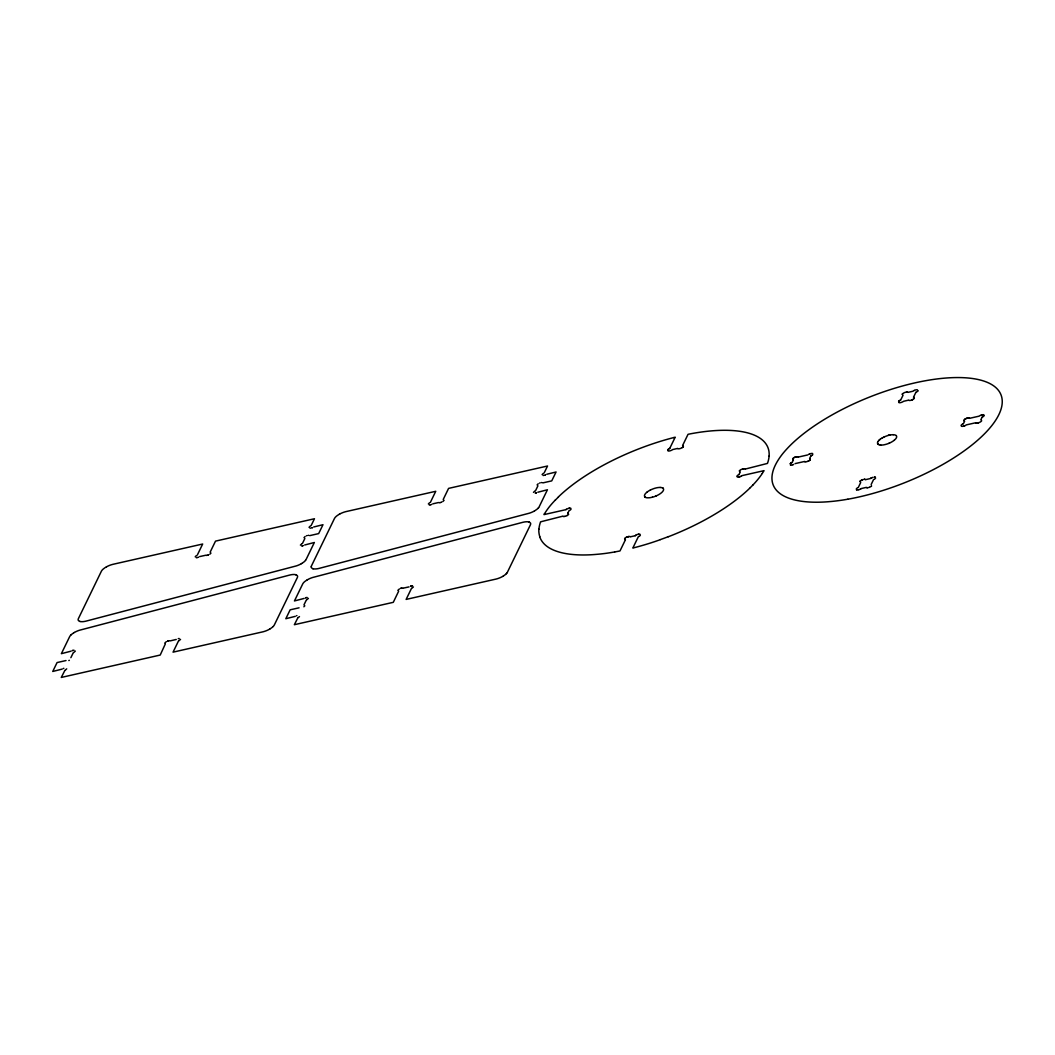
<?xml version="1.0" encoding="UTF-8"?>
<svg xmlns="http://www.w3.org/2000/svg" width="1055" height="1055" viewBox="0 0 1055 1055"><rect width="100%" height="100%" fill="white"/><g stroke="black" fill="none" stroke-linecap="round" stroke-linejoin="round"><path stroke-width="1.5" d="M311.238 566.759L311.41 566.047A6.356 2.4 -21.6 0 1 311.515 565.797L334.448 518.533A6.356 2.4 -21.6 0 1 334.593 518.269L335.147 517.477A6.304 2.387 -21.6 0 1 335.569 517.016L336.229 516.37A6.251 2.361 -21.6 0 1 336.558 516.093L338.193 514.906M70.87 657.674L73.257 652.755M66.716 668.857L65.159 670.268M73.824 652.478L75.34 651.08M195.201 556.816L196.322 555.655M197.285 555.128L202.666 544.024L113.241 564.254A10.168 3.838 -21.6 0 0 112.41 564.465A10.537 3.983 -21.6 0 0 111.896 564.61L111.382 564.755A10.985 4.154 -21.6 0 0 110.696 564.979L110.353 565.098A11.645 4.405 -21.6 0 0 109.68 565.348A12.37 4.668 -21.6 0 0 108.836 565.691A13.28 5.024 -21.6 0 0 108.335 565.915A13.992 5.288 -21.6 0 0 107.847 566.139A15.271 5.763 -21.6 0 0 107.201 566.456M164.751 643.115L166.308 641.691M210.116 552.227L215.51 541.123L314.456 518.744L311.106 525.641M210.987 553.057L209.853 554.218M178.453 641.044L173.06 652.148L262.484 631.919A10.339 3.904 -21.6 0 0 263.499 631.668L264.343 631.418A11.579 4.378 -21.6 0 0 265.029 631.193L265.372 631.075A11.935 4.51 -21.6 0 0 266.058 630.824A12.713 4.8 -21.6 0 0 266.902 630.481A13.135 4.958 -21.6 0 0 267.403 630.257A14.691 5.552 -21.6 0 0 267.891 630.033A15.759 5.948 -21.6 0 0 268.537 629.73L268.84 629.558A6.238 2.361 -21.6 0 0 269.302 629.308M180.537 639.356L179.06 640.728M300.385 545.092L301.954 543.681M303.998 537.668L305.159 536.481M309.023 527.315L310.183 526.142M302.469 543.417L304.855 538.498M303.945 604.937L306.332 600.031M303.88 606.796L304.816 605.781M308.416 598.343L306.9 599.741M430.361 502.404L435.741 491.3L346.317 511.53A10.168 3.838 -21.6 0 0 345.486 511.728A10.537 3.983 -21.6 0 0 344.972 511.873L344.457 512.031A10.985 4.154 -21.6 0 0 343.772 512.255L343.429 512.374A11.645 4.405 -21.6 0 0 342.756 512.625A12.37 4.668 -21.6 0 0 341.912 512.967A13.28 5.024 -21.6 0 0 341.411 513.178A13.992 5.288 -21.6 0 0 340.923 513.403A15.271 5.763 -21.6 0 0 340.277 513.719M397.827 590.378L399.383 588.967M443.206 499.49L448.586 488.386L547.532 466.007L544.182 472.904M444.063 500.334L442.849 501.547M411.529 588.308L406.135 599.411L495.56 579.182A10.339 3.904 -21.6 0 0 496.575 578.931L497.433 578.681A11.579 4.378 -21.6 0 0 498.105 578.457L498.448 578.338A11.935 4.51 -21.6 0 0 499.134 578.087A12.713 4.8 -21.6 0 0 499.978 577.744A13.135 4.958 -21.6 0 0 500.479 577.533A14.691 5.552 -21.6 0 0 500.967 577.309A15.759 5.948 -21.6 0 0 501.613 576.993L501.916 576.834A6.238 2.361 -21.6 0 0 502.378 576.584M533.474 492.369L535.03 490.944M537.074 484.931L538.208 483.77M542.099 474.592L543.259 473.405M535.558 490.68L537.931 485.775M567.775 513.284L569.027 510.712A3.547 1.345 -21.6 0 0 569.555 510.449A3.376 1.279 -21.6 0 0 570.913 509.367A3.917 1.477 -21.6 0 0 571.032 509.183M669.688 448.481L675.2 437.205L673.802 437.561M739.014 474.539L740.267 471.967A3.152 1.187 -21.6 0 1 739.898 471.901M792.134 462.525L793.386 459.954M809.607 458.582L810.82 455.997M858.308 487.436L860.695 482.517M871.153 484.522L873.54 479.616M915.885 392.341L913.498 397.26A3.231 1.226 -21.6 0 1 913.881 397.26M963.373 423.78L964.626 421.209A3.323 1.253 -21.6 0 1 964.283 421.156A3.231 1.226 -21.6 0 1 964.046 421.064M982.06 417.266L980.82 419.837A3.165 1.2 -21.6 0 1 981.374 419.956M544.446 513.877L544.011 514.603L566.087 509.605M428.343 503.934L429.398 502.919M812.772 454.573L812.759 454.6A3.363 1.266 -21.6 0 1 812.521 454.876M810.28 459.69L810.306 459.664A3.482 1.319 -21.6 0 1 810.029 460.006M305.568 560.337L305.976 559.717A6.356 2.4 -21.6 0 0 306.121 559.466L314.35 542.494L304.671 545M538.643 507.6L539.052 506.993A6.356 2.4 -21.6 0 0 539.197 506.73L547.426 489.771L537.799 492.237M506.875 573.05L507.297 572.443A6.356 2.4 -21.6 0 0 507.429 572.179L530.375 524.915A6.356 2.4 -21.6 0 0 530.48 524.665L530.652 523.953A6.277 2.374 -21.6 0 0 530.639 523.517L530.507 523.122A6.422 2.427 -21.6 0 0 530.401 522.95L529.505 522.225M413.428 586.962L412.096 588.017M299.488 616.595L298.275 617.518M305.488 560.429L305.488 560.429A6.29 2.374 -21.6 0 1 305.185 560.798A6.277 2.374 -21.6 0 1 304.921 561.062L304.341 561.629A6.422 2.427 -21.6 0 1 304.011 561.906L302.099 563.264M538.577 507.692L538.577 507.692A6.29 2.374 -21.6 0 1 538.076 508.246M506.809 573.142L506.809 573.142A6.29 2.374 -21.6 0 1 506.321 573.696M555.207 500.149L553.202 502.312A122.512 46.288 -21.6 0 0 549.523 506.585A122.973 46.46 -21.6 0 0 545.738 511.82A122.037 46.117 -21.6 0 0 544.42 513.917M752.835 485.089L754.839 482.939A122.512 46.288 -21.6 0 0 758.466 478.68A122.973 46.46 -21.6 0 0 762.264 473.497M860.234 481.106L860.26 481.067A3.257 1.226 -21.6 0 1 860.511 480.79M871.588 485.973L871.615 485.946A3.218 1.213 -21.6 0 1 871.338 486.197M70.804 635.11L71.397 634.556A6.422 2.427 -21.6 0 1 71.714 634.279L73.626 632.908M273.074 626.604L272.572 627.079A6.422 2.427 -21.6 0 1 272.243 627.356L270.331 628.714M537.997 508.339L537.417 508.892A6.422 2.427 -21.6 0 1 537.087 509.169L535.32 510.435M506.242 573.788L505.648 574.342A6.422 2.427 -21.6 0 1 505.332 574.619L503.406 575.977M879.87 439.619L879.765 439.698A10.299 3.89 -21.6 0 0 879.118 440.186M894.323 440.172L894.429 440.08A10.207 3.864 -21.6 0 0 896.143 438.221A10.537 3.983 -21.6 0 0 896.513 437.469A10.207 3.864 -21.6 0 0 896.513 436.045A11.262 4.246 -21.6 0 0 896.407 435.873L896.407 435.873M870.639 478.482L865.562 479.656M861.21 488.571L866.287 487.397M793.413 458.121L793.452 458.094A3.363 1.266 -21.6 0 0 793.175 458.292A3.877 1.464 -21.6 0 0 792.898 458.556A3.363 1.266 -21.6 0 0 792.687 458.806M811.981 455.338L812.02 455.312A3.363 1.266 -21.6 0 0 812.245 455.14M313.691 526.986L322.975 524.717L318.663 533.606L309.722 535.637M546.767 474.262L556.064 471.994L551.739 480.882L542.798 482.9M62.166 669.107L52.75 671.455L57.062 662.566L66.003 660.549M295.242 616.371L285.826 618.718L290.138 609.83L299.079 607.812M105.118 567.643L103.482 568.83A6.251 2.361 -21.6 0 0 103.153 569.107L102.572 569.66A6.304 2.387 -21.6 0 0 102.309 569.937A6.304 2.387 -21.6 0 0 102.071 570.201L101.517 571.006A6.356 2.4 -21.6 0 0 101.372 571.256L78.439 618.533A6.356 2.4 -21.6 0 0 78.321 618.784L78.149 619.496A6.277 2.374 -21.6 0 0 78.176 619.918L78.307 620.314A6.422 2.427 -21.6 0 0 78.4 620.498L79.31 621.224A6.343 2.4 -21.6 0 0 79.56 621.329M306.715 580.184L304.79 581.542A6.422 2.427 -21.6 0 0 304.473 581.819L303.88 582.373A6.29 2.374 -21.6 0 0 303.392 582.927L302.877 583.639A6.356 2.4 -21.6 0 0 302.693 583.982L294.451 600.941L304.183 598.422M176.251 639.462L170.158 640.886M71.054 651.172L61.375 653.678L69.617 636.706A6.356 2.4 -21.6 0 1 69.749 636.455L70.316 635.651A6.29 2.374 -21.6 0 1 70.725 635.189M64.869 670.426L61.282 677.442L160.215 655.05L165.332 643.906M297.906 617.716L294.358 624.705L393.291 602.326L398.645 591.209M861.777 480.065L861.816 480.038A3.587 1.358 -21.6 0 1 862.265 479.854M871.76 477.81L871.812 477.783A3.587 1.358 -21.6 0 1 872.261 477.585M860.089 489.243L860.036 489.256A3.587 1.358 -21.6 0 1 859.588 489.454M900.614 400.188L903.04 395.256A3.191 1.213 -21.6 0 1 902.684 395.19M651.687 489.428L651.858 489.362A11.262 4.246 -21.6 0 1 652.346 489.164A10.207 3.864 -21.6 0 1 655.274 488.149L655.498 488.096A10.537 3.983 -21.6 0 1 657.12 487.726A10.234 3.864 -21.6 0 1 657.529 487.647A10.207 3.864 -21.6 0 1 659.322 487.463A10.234 3.864 -21.6 0 1 660.114 487.45M656.355 495.81L656.184 495.876A11.262 4.246 -21.6 0 1 655.696 496.087M884.776 436.704L884.934 436.625A11.262 4.246 -21.6 0 1 885.422 436.427A10.207 3.864 -21.6 0 1 888.363 435.412L888.574 435.359M889.431 443.074L889.273 443.153A11.262 4.246 -21.6 0 1 888.772 443.351M198.617 557.132L198.511 557.172A3.257 1.226 -21.6 0 1 197.944 557.37M208.494 554.917L208.6 554.877A3.257 1.226 -21.6 0 1 207.927 555.115M312.333 527.685L312.438 527.645A3.257 1.226 -21.6 0 1 311.766 527.882M306.438 535.835L306.478 535.808A3.271 1.24 -21.6 0 1 307.045 535.61M441.583 502.18L441.676 502.14A3.257 1.226 -21.6 0 1 441.016 502.378M545.409 474.948L545.514 474.908A3.257 1.226 -21.6 0 1 544.842 475.146M539.514 483.098L539.567 483.085A3.271 1.24 -21.6 0 1 540.12 482.874M296.429 615.777L296.481 615.764A3.89 1.464 -21.6 0 1 296.903 615.606M69.353 660.325L69.3 660.338A3.89 1.464 -21.6 0 1 68.812 660.522M63.3 668.527L63.392 668.488A3.89 1.464 -21.6 0 1 63.828 668.329M431.693 504.396L431.64 504.422A3.257 1.226 -21.6 0 1 431.02 504.646M660.259 539.698L656.25 541.096A122.512 46.288 -21.6 0 1 650.21 543.101A122.973 46.46 -21.6 0 1 640.2 546.081A122.037 46.117 -21.6 0 1 634.24 547.69L632.842 548.033L638.301 536.784A3.547 1.345 -21.6 0 0 638.829 536.52M536.164 492.936L536.217 492.922A3.389 1.279 -21.6 0 1 535.254 493.16L535.32 493.147M305.673 597.789L305.713 597.763A3.389 1.279 -21.6 0 1 307.19 597.473M410.87 586.066L410.909 586.053A3.389 1.279 -21.6 0 1 411.832 585.828M72.795 650.46L72.848 650.447A3.547 1.345 -21.6 0 0 72.228 650.632M167.996 641.005L168.048 640.992A3.547 1.345 -21.6 0 0 167.442 641.176M907.907 392.381L912.997 391.22A3.271 1.24 -21.6 0 1 913.736 390.732A3.336 1.266 -21.6 0 1 914.223 390.482M199.751 556.552L205.567 555.286M432.827 503.828L438.564 502.523M677.719 448.415L672.668 449.562A3.218 1.213 -21.6 0 1 671.89 450.076A3.336 1.266 -21.6 0 1 671.402 450.314A3.218 1.213 -21.6 0 1 668.039 450.96M908.645 400.135L903.555 401.296A3.323 1.253 -21.6 0 1 903.212 401.546A3.231 1.226 -21.6 0 1 902.816 401.784A3.336 1.266 -21.6 0 1 902.328 402.021A3.231 1.226 -21.6 0 1 898.939 402.667M745.133 469.093L767.46 463.422A122.037 46.117 -21.6 0 0 768.343 460.573A122.973 46.46 -21.6 0 0 769.108 456.037M798.239 457.079L807.893 454.903M969.492 418.334L979.132 416.158A3.218 1.213 -21.6 0 1 979.554 415.855A3.31 1.253 -21.6 0 1 981.084 415.116M562.908 516.146L540.582 521.829A122.037 46.117 -21.6 0 0 539.698 524.665A122.973 46.46 -21.6 0 0 538.934 529.201M795.074 463.62L804.714 461.444M975.954 422.699L966.314 424.888A3.218 1.213 -21.6 0 1 965.879 425.178A3.31 1.253 -21.6 0 1 964.863 425.719A3.284 1.24 -21.6 0 1 964.125 425.996M409.063 586.883L403.234 588.149M630.323 536.824L635.374 535.689M863.729 479.418L863.781 479.418A3.336 1.266 -21.6 0 1 864.427 479.287M543.945 475.37L543.707 475.396A3.257 1.226 -21.6 0 1 543.14 475.462L543.074 475.436M440.067 502.602L440.12 502.602A3.257 1.226 -21.6 0 0 440.555 502.51M206.991 555.339L207.031 555.326A3.257 1.226 -21.6 0 0 207.479 555.247M196.955 557.607L196.903 557.607A3.257 1.226 -21.6 0 1 196.256 557.673M439.922 502.628L439.882 502.628A3.257 1.226 -21.6 0 1 439.315 502.681L439.197 502.668M310.684 528.12L310.632 528.133A3.257 1.226 -21.6 0 1 310.065 528.186L309.959 528.159M308.139 535.373L308.179 535.36A3.218 1.213 -21.6 0 1 308.667 535.333M411.951 585.828L412.004 585.815A3.547 1.345 -21.6 0 1 412.492 585.736M402.641 588.044L402.614 588.044A3.547 1.345 -21.6 0 0 400.518 588.453M429.214 504.923L429.293 504.923A3.257 1.226 -21.6 0 0 429.82 504.91M206.121 555.392L206.2 555.392A3.257 1.226 -21.6 0 0 206.727 555.378M893.229 434.726L893.361 434.726A10.616 4.009 -21.6 0 1 893.73 434.752A10.207 3.864 -21.6 0 1 895.339 435.095A10.537 3.983 -21.6 0 1 895.932 435.319A10.207 3.864 -21.6 0 1 896.275 435.702M880.846 445.052L880.978 445.052A10.299 3.89 -21.6 0 0 881.769 445.052A10.207 3.864 -21.6 0 0 883.483 444.907A10.405 3.93 -21.6 0 0 884.011 444.788A10.537 3.983 -21.6 0 0 885.462 444.458A10.207 3.864 -21.6 0 0 888.745 443.39M660.153 487.45L660.272 487.463A10.616 4.009 -21.6 0 1 660.641 487.476A10.207 3.864 -21.6 0 1 661.419 487.581A10.234 3.864 -21.6 0 1 662.263 487.819M874.872 477.111L874.898 477.111A3.534 1.332 -21.6 0 0 874.569 477.084M864.876 479.366L864.915 479.366A3.534 1.332 -21.6 0 0 864.586 479.339M866.933 487.674L866.973 487.687A3.534 1.332 -21.6 0 0 867.263 487.7A3.877 1.464 -21.6 0 0 867.606 487.687M528.568 521.922L528.357 521.882A14.269 5.394 -21.6 0 0 528.014 521.829L527.896 521.816A14.691 5.552 -21.6 0 0 527.526 521.777A13.135 4.958 -21.6 0 0 527.144 521.763A12.713 4.8 -21.6 0 0 526.471 521.763A11.935 4.51 -21.6 0 0 525.891 521.803L525.601 521.829A11.579 4.378 -21.6 0 0 524.981 521.895L524.361 521.988A10.616 4.009 -21.6 0 0 522.37 522.423L312.702 577.481A11.579 4.378 -21.6 0 0 312.016 577.705L311.673 577.824A11.935 4.51 -21.6 0 0 310.988 578.074A12.713 4.8 -21.6 0 0 310.144 578.417A13.135 4.958 -21.6 0 0 309.643 578.628A14.691 5.552 -21.6 0 0 309.155 578.852A15.759 5.948 -21.6 0 0 308.508 579.169L308.205 579.327A6.238 2.361 -21.6 0 0 307.744 579.577M313.322 568.79L313.533 568.83A14.269 5.394 -21.6 0 0 313.876 568.882L313.994 568.896A14.691 5.552 -21.6 0 0 314.35 568.922A13.135 4.958 -21.6 0 0 314.746 568.948A12.713 4.8 -21.6 0 0 315.419 568.948A11.935 4.51 -21.6 0 0 315.999 568.909L316.289 568.882A11.579 4.378 -21.6 0 0 316.896 568.816L317.529 568.724A10.616 4.009 -21.6 0 0 319.507 568.289L529.188 513.231A11.579 4.378 -21.6 0 0 529.874 513.007L530.217 512.888A11.935 4.51 -21.6 0 0 530.902 512.638A12.713 4.8 -21.6 0 0 531.733 512.295A13.135 4.958 -21.6 0 0 532.234 512.084A14.691 5.552 -21.6 0 0 532.735 511.86A15.759 5.948 -21.6 0 0 533.368 511.543L533.685 511.385A6.238 2.361 -21.6 0 0 534.147 511.134M295.492 574.659L295.281 574.606A14.269 5.394 -21.6 0 0 294.938 574.553L294.82 574.54A14.691 5.552 -21.6 0 0 294.451 574.513A13.135 4.958 -21.6 0 0 294.068 574.5A12.713 4.8 -21.6 0 0 293.382 574.5A11.935 4.51 -21.6 0 0 292.815 574.527L292.67 574.54A11.579 4.378 -21.6 0 0 291.905 574.632L291.272 574.724A10.616 4.009 -21.6 0 0 289.294 575.16L79.613 630.204A11.579 4.378 -21.6 0 0 78.94 630.428L78.598 630.547A11.935 4.51 -21.6 0 0 77.912 630.798A12.713 4.8 -21.6 0 0 77.068 631.141A13.135 4.958 -21.6 0 0 76.567 631.365A14.691 5.552 -21.6 0 0 76.079 631.589A15.759 5.948 -21.6 0 0 75.433 631.905L75.129 632.064A6.238 2.361 -21.6 0 0 74.654 632.314M80.246 621.527L80.457 621.566A14.269 5.394 -21.6 0 0 80.8 621.619L80.905 621.632A14.691 5.552 -21.6 0 0 81.275 621.659A13.135 4.958 -21.6 0 0 81.657 621.672A12.713 4.8 -21.6 0 0 82.343 621.672A11.935 4.51 -21.6 0 0 82.91 621.646L83.213 621.619A11.579 4.378 -21.6 0 0 83.82 621.553L84.453 621.448A10.616 4.009 -21.6 0 0 86.431 621.026L296.112 565.968A11.579 4.378 -21.6 0 0 296.798 565.744L297.141 565.625A11.935 4.51 -21.6 0 0 297.813 565.375A12.713 4.8 -21.6 0 0 298.657 565.032A13.135 4.958 -21.6 0 0 299.158 564.807A14.691 5.552 -21.6 0 0 299.646 564.583A15.759 5.948 -21.6 0 0 300.293 564.28L300.609 564.109A6.238 2.361 -21.6 0 0 301.071 563.858M877.8 443.904L877.839 443.957A11.262 4.246 -21.6 0 1 877.694 443.733A10.299 3.89 -21.6 0 1 877.628 442.282A10.537 3.983 -21.6 0 1 878.063 441.57M663.292 488.544L663.331 488.61A11.262 4.246 -21.6 0 1 663.424 488.781A10.207 3.864 -21.6 0 1 663.569 489.23A10.234 3.864 -21.6 0 1 663.49 490.034A10.207 3.864 -21.6 0 1 663.41 490.285A10.234 3.864 -21.6 0 1 662.896 491.208A10.207 3.864 -21.6 0 1 661.96 492.276A10.234 3.864 -21.6 0 1 661.353 492.83L661.248 492.896A10.616 4.009 -21.6 0 1 660.905 493.173A10.207 3.864 -21.6 0 1 660.048 493.806A10.234 3.864 -21.6 0 1 658.808 494.584A10.51 3.969 -21.6 0 1 657.621 495.217A10.207 3.864 -21.6 0 1 656.658 495.692M644.711 496.641L644.75 496.694A11.262 4.246 -21.6 0 1 644.618 496.457A10.207 3.864 -21.6 0 1 646.596 492.461L646.794 492.342A10.616 4.009 -21.6 0 1 647.137 492.078M73.916 632.736A20.124 7.596 -21.6 0 1 74.364 632.486M73.046 650.394A3.363 1.266 -21.6 0 1 74.035 650.236M168.246 640.939A3.363 1.266 -21.6 0 1 169.235 640.781M178.242 638.671A3.363 1.266 -21.6 0 1 178.677 638.578A3.508 1.319 -21.6 0 1 179.231 638.512M270.054 628.886A20.124 7.596 -21.6 0 1 269.605 629.149M273.245 626.433A6.29 2.374 -21.6 0 0 273.654 625.971L274.221 625.167A6.356 2.4 -21.6 0 0 274.353 624.916L297.299 577.639A6.356 2.4 -21.6 0 0 297.405 577.388L297.576 576.689A6.277 2.374 -21.6 0 0 297.55 576.254L297.431 575.859A6.422 2.427 -21.6 0 0 297.325 575.674L296.429 574.949A6.343 2.4 -21.6 0 0 296.165 574.843M295.703 574.698A18.977 7.174 -21.6 0 1 295.993 574.79M197.496 557.502A3.257 1.226 -21.6 0 1 197.1 557.594M106.423 566.865A6.383 2.413 -21.6 0 1 106.885 566.614M105.685 567.287A20.507 7.754 -21.6 0 1 106.12 567.036M80.035 621.474A18.977 7.174 -21.6 0 1 79.745 621.395M301.809 563.436A20.124 7.596 -21.6 0 1 301.374 563.7M302.548 545.817A3.547 1.345 -21.6 0 1 301.506 545.989M303.247 545.62A3.574 1.345 -21.6 0 1 302.614 545.804M847.904 499.2A122.499 46.288 -21.6 0 0 873.303 493.344A122.973 46.46 -21.6 0 0 883.299 490.351A122.512 46.288 -21.6 0 0 889.325 488.373L893.348 486.975A122.314 46.222 -21.6 0 0 901.352 484.008A122.499 46.288 -21.6 0 0 983.563 380.974A122.499 46.288 -21.6 0 0 788.27 447.425L786.278 449.575A122.512 46.288 -21.6 0 0 782.612 453.835A122.973 46.46 -21.6 0 0 778.814 459.083A122.499 46.288 -21.6 0 0 772.774 471.941A122.973 46.46 -21.6 0 0 772.009 476.478A122.512 46.288 -21.6 0 0 771.97 479.062L772.115 480.724A122.499 46.288 -21.6 0 0 772.827 483.915A122.512 46.288 -21.6 0 0 822.887 502.075A122.499 46.288 -21.6 0 0 827.99 501.758L831.459 501.455A122.512 46.288 -21.6 0 0 838.633 500.637A122.973 46.46 -21.6 0 0 847.785 499.213M967.554 418.123A3.745 1.411 -21.6 0 0 966.908 418.294A3.521 1.332 -21.6 0 0 966.301 418.492M967.461 418.149A3.798 1.437 -21.6 0 1 967.857 418.07M963.742 420.338A3.231 1.226 -21.6 0 1 964.969 419.099M965.892 418.611A3.231 1.226 -21.6 0 1 966.762 418.268M969.136 417.978A3.231 1.226 -21.6 0 1 969.44 418.07M964.969 419.151A3.323 1.253 -21.6 0 1 965.747 418.73M968.675 417.965A3.323 1.253 -21.6 0 1 969.202 418.017M984.144 415.578A3.165 1.2 -21.6 0 1 983.511 416.382A3.231 1.226 -21.6 0 1 982.944 416.791A3.323 1.253 -21.6 0 1 982.034 417.279M983.155 414.721A3.165 1.2 -21.6 0 1 983.853 414.866M983.339 414.694A3.429 1.292 -21.6 0 0 982.495 414.76A3.758 1.424 -21.6 0 0 981.598 414.958M981.506 414.984A3.719 1.398 -21.6 0 1 982.139 414.826M981.678 420.668A3.165 1.2 -21.6 0 1 980.477 421.881A3.323 1.253 -21.6 0 1 979.093 422.567A3.495 1.319 -21.6 0 1 978.42 422.791M976.403 422.989A3.165 1.2 -21.6 0 1 976.112 422.884M976.785 423.095A3.495 1.319 -21.6 0 1 976.086 423.042M978.526 422.752A3.745 1.411 -21.6 0 1 977.88 422.91M977.972 422.884A3.798 1.437 -21.6 0 1 977.589 422.963M977.629 422.95A3.495 1.319 -21.6 0 1 977.049 423.015M961.659 426.273A3.284 1.24 -21.6 0 1 961.408 426.18M961.105 425.455A3.284 1.24 -21.6 0 1 962.358 424.189A3.389 1.279 -21.6 0 1 963.11 423.675M964.705 425.785A3.389 1.279 -21.6 0 1 963.901 426.062M961.58 426.286A3.389 1.279 -21.6 0 0 962.912 426.286A3.719 1.398 -21.6 0 0 963.94 426.049M861.698 480.104A3.336 1.266 -21.6 0 0 861.262 480.342A3.297 1.24 -21.6 0 0 860.84 480.605M865.192 479.418A3.534 1.332 -21.6 0 1 865.403 479.498M871.1 478.007A3.297 1.253 -21.6 0 1 871.536 477.77M870.823 478.35A3.297 1.24 -21.6 0 1 871.245 478.073M872.564 477.48A3.613 1.358 -21.6 0 1 873.158 477.282M875.096 477.031A3.442 1.306 -21.6 0 1 875.307 477.111M875.61 477.955A3.627 1.372 -21.6 0 1 875.32 478.429A3.442 1.306 -21.6 0 1 874.542 479.075A3.587 1.358 -21.6 0 1 874.067 479.352M871.232 486.276A4.365 1.648 -21.6 0 1 870.955 486.487A3.218 1.213 -21.6 0 1 870.573 486.724A3.336 1.266 -21.6 0 1 870.072 487.001A3.587 1.358 -21.6 0 1 869.584 487.199M869.267 487.318A3.613 1.358 -21.6 0 1 868.687 487.502M868.014 487.634A3.363 1.266 -21.6 0 1 867.592 487.687M866.617 487.634A3.363 1.266 -21.6 0 1 866.419 487.555M861.025 488.702A3.297 1.24 -21.6 0 1 860.603 488.966M859.179 489.612A3.587 1.358 -21.6 0 1 858.599 489.797M858.032 489.902A3.363 1.266 -21.6 0 1 857.596 489.955A3.877 1.464 -21.6 0 1 857.214 489.968A3.363 1.266 -21.6 0 1 856.924 489.942M856.62 489.889A3.363 1.266 -21.6 0 1 856.423 489.823M856.304 488.966A3.811 1.437 -21.6 0 1 856.528 488.623A3.442 1.306 -21.6 0 1 857.306 487.977A3.587 1.358 -21.6 0 1 857.781 487.7M859.851 481.634A3.587 1.358 -21.6 0 1 859.996 481.383A3.547 1.345 -21.6 0 1 860.26 481.067M860.616 480.764A4.365 1.648 -21.6 0 1 860.893 480.566M862.568 479.735A3.613 1.358 -21.6 0 1 863.161 479.55M795.47 457.092A3.561 1.345 -21.6 0 1 796.301 456.868M796.222 456.894A3.811 1.437 -21.6 0 1 796.842 456.789M796.749 456.802A3.442 1.306 -21.6 0 1 797.765 456.815A3.587 1.358 -21.6 0 1 798.015 456.907M808.908 454.27A3.956 1.49 -21.6 0 1 809.343 454.059M809.29 454.085A3.271 1.24 -21.6 0 1 810.055 453.795M812.693 453.571A3.271 1.24 -21.6 0 0 812.39 453.479A4.365 1.648 -21.6 0 0 812.047 453.479A3.271 1.24 -21.6 0 0 811.704 453.452A3.521 1.332 -21.6 0 0 811.176 453.505A3.798 1.437 -21.6 0 0 810.359 453.703M811.704 455.536A3.336 1.266 -21.6 0 1 811.005 455.918M809.739 460.27A3.482 1.319 -21.6 0 1 809.475 460.494M809.093 460.745A3.482 1.319 -21.6 0 1 808.367 461.154M809.792 458.595A3.297 1.24 -21.6 0 1 810.082 458.674M808.552 460.995A3.917 1.477 -21.6 0 1 808.156 461.18A3.455 1.306 -21.6 0 1 807.748 461.338M807.497 461.431A3.561 1.345 -21.6 0 1 806.653 461.655M806.046 461.76A3.561 1.345 -21.6 0 1 804.991 461.747M805.163 461.681A3.587 1.358 -21.6 0 1 804.939 461.615M793.624 464.464A3.257 1.226 -21.6 0 1 792.872 464.754M792.595 464.82A3.798 1.437 -21.6 0 1 791.778 465.004A3.363 1.266 -21.6 0 1 791.382 465.044A3.218 1.213 -21.6 0 1 791.026 465.044M790.09 463.804A3.363 1.266 -21.6 0 1 790.301 463.554M790.591 463.29A3.363 1.266 -21.6 0 1 790.854 463.079M791.21 462.842A3.363 1.266 -21.6 0 1 791.923 462.446M790.683 465.018A3.218 1.213 -21.6 0 1 790.393 464.939M790.512 463.527A3.851 1.451 -21.6 0 1 790.775 463.264M793.175 459.927A3.297 1.24 -21.6 0 1 792.872 459.848M793.782 457.765A3.336 1.266 -21.6 0 1 794.481 457.382M795.312 457.026A3.336 1.266 -21.6 0 0 794.877 457.197A3.917 1.477 -21.6 0 0 794.415 457.527M902.869 393.581A3.257 1.226 -21.6 0 1 903.753 392.988A3.35 1.266 -21.6 0 1 904.306 392.697A3.257 1.226 -21.6 0 1 907.142 392.012M906.97 392.078A3.231 1.226 -21.6 0 1 907.498 392.144M914.408 390.31A3.284 1.24 -21.6 0 1 917.454 389.836M915.78 392.42A3.363 1.266 -21.6 0 0 916.333 392.144A3.284 1.24 -21.6 0 0 916.848 391.84A3.363 1.266 -21.6 0 0 917.481 391.326A3.495 1.319 -21.6 0 0 917.784 390.996M917.956 390.693A3.798 1.437 -21.6 0 1 917.863 390.904M913.195 399.278A3.231 1.226 -21.6 0 1 912.812 399.515M912.298 399.779A3.231 1.226 -21.6 0 1 908.922 400.412M914.25 398.328A3.798 1.437 -21.6 0 0 914.355 398.117A3.574 1.345 -21.6 0 1 914.158 398.46A3.508 1.332 -21.6 0 1 913.103 399.383M912.641 399.647A3.508 1.332 -21.6 0 1 912.127 399.911M899.533 400.689A3.231 1.226 -21.6 0 1 900.007 400.399M899.005 400.966A3.336 1.266 -21.6 0 1 899.414 400.663M899.941 400.346A3.336 1.266 -21.6 0 1 900.429 400.096M898.596 401.823A3.785 1.424 -21.6 0 1 898.794 401.454M898.768 401.52A3.495 1.319 -21.6 0 1 899.295 400.966M902.196 394.385A3.798 1.437 -21.6 0 1 902.407 394.016M902.381 394.082A3.508 1.332 -21.6 0 1 902.698 393.726M769.108 456.037A122.512 46.288 -21.6 0 0 769.148 453.439L769.003 451.777A122.314 46.222 -21.6 0 0 768.291 448.599A122.512 46.288 -21.6 0 0 689.403 434.027L688.045 434.304L682.585 445.553A3.244 1.226 -21.6 0 1 683.152 445.685M749.591 488.36A122.512 46.288 -21.6 0 1 668.277 536.758M539.712 536.678A122.512 46.288 -21.6 0 0 589.745 554.825A122.314 46.222 -21.6 0 0 594.901 554.495L598.383 554.192A122.512 46.288 -21.6 0 0 605.504 553.4A122.973 46.46 -21.6 0 0 614.709 551.95M538.881 529.228A122.512 46.288 -21.6 0 0 538.841 531.826L539.039 533.461A122.314 46.222 -21.6 0 0 539.817 536.665M558.385 496.918A122.512 46.288 -21.6 0 1 673.763 437.561M555.233 500.241A122.314 46.222 -21.6 0 1 558.464 496.997M565.928 509.591A3.244 1.226 -21.6 0 1 566.364 509.288M566.601 509.249A3.363 1.266 -21.6 0 1 568.342 508.457M569.238 508.141A3.376 1.279 -21.6 0 1 570.795 508.233M568.711 508.365A3.64 1.372 -21.6 0 1 569.331 508.233M567.761 513.218A3.244 1.226 -21.6 0 1 568.144 513.284M568.619 514.167A3.6 1.358 -21.6 0 1 568.474 514.418M568.447 514.458A3.376 1.279 -21.6 0 1 567.142 515.526M567.208 515.46A3.376 1.279 -21.6 0 1 565.269 516.277M564.385 516.475A3.376 1.279 -21.6 0 1 563.067 516.462M564.939 516.343A3.917 1.477 -21.6 0 1 564.53 516.409M614.92 551.897A122.037 46.117 -21.6 0 0 618.731 551.198L619.997 550.947L625.457 539.698A3.152 1.187 -21.6 0 1 625.088 539.633M624.771 538.432A3.363 1.266 -21.6 0 1 627.052 536.876M624.613 538.828A3.64 1.372 -21.6 0 1 624.771 538.538A3.917 1.477 -21.6 0 0 624.666 538.709M627.132 536.982A3.429 1.292 -21.6 0 1 627.896 536.731M628.806 536.533A3.429 1.292 -21.6 0 1 630.152 536.547M628.002 536.705A3.64 1.372 -21.6 0 1 628.622 536.573M628.305 536.639A3.917 1.477 -21.6 0 1 628.701 536.56M635.202 535.676A3.244 1.226 -21.6 0 1 635.638 535.373M635.769 535.175A3.363 1.266 -21.6 0 1 637.708 534.358M638.592 534.16A3.363 1.266 -21.6 0 1 639.91 534.173M638.288 534.371A3.917 1.477 -21.6 0 1 638.697 534.305M639.145 536.349A3.376 1.279 -21.6 0 0 640.2 535.439A3.64 1.372 -21.6 0 0 640.372 535.136M752.874 485.023A122.314 46.222 -21.6 0 1 749.643 488.28M668.395 536.626A122.314 46.222 -21.6 0 1 660.39 539.58M762.317 473.379A122.037 46.117 -21.6 0 0 763.622 471.321L764.031 470.649L741.955 475.647A3.152 1.187 -21.6 0 1 741.52 475.937M741.441 475.99A3.363 1.266 -21.6 0 1 740.333 476.557M740.201 476.596A3.429 1.292 -21.6 0 1 739.436 476.86M738.526 477.058A3.429 1.292 -21.6 0 1 737.973 477.111A3.336 1.253 -21.6 0 1 737.194 476.926M739.028 476.952A3.917 1.477 -21.6 0 1 738.632 477.018M736.944 476.201A3.64 1.372 -21.6 0 1 737.102 475.897A3.376 1.279 -21.6 0 1 739.093 474.473M739.581 470.701A3.363 1.266 -21.6 0 1 740.623 469.792A3.363 1.266 -21.6 0 1 742.43 469.066M739.423 471.11A3.64 1.372 -21.6 0 1 739.568 470.807A3.917 1.477 -21.6 0 0 739.476 470.978M743.564 468.816A3.429 1.292 -21.6 0 1 745.133 468.908M742.812 468.974A3.64 1.372 -21.6 0 1 743.432 468.842A3.917 1.477 -21.6 0 0 743.116 468.908M683.429 446.41A3.798 1.437 -21.6 0 1 683.231 446.779M683.165 446.832A3.297 1.253 -21.6 0 1 682.414 447.491M682.77 447.215A3.257 1.226 -21.6 0 1 681.86 447.821A3.297 1.253 -21.6 0 1 681.332 448.111A3.257 1.226 -21.6 0 1 677.956 448.731M668.158 449.377A3.31 1.253 -21.6 0 0 667.921 449.628A3.798 1.437 -21.6 0 0 667.67 450.116M669.279 448.586A3.31 1.253 -21.6 0 1 669.767 448.349M668.237 449.39A3.284 1.24 -21.6 0 1 669.239 448.705M662.514 487.832A10.537 3.983 -21.6 0 1 663.107 488.149M655.669 496.114A10.207 3.864 -21.6 0 1 652.346 497.235M645.686 497.459A10.207 3.864 -21.6 0 0 647.335 497.815A10.616 4.009 -21.6 0 0 647.77 497.789L647.889 497.789A10.405 3.93 -21.6 0 0 648.64 497.789A10.207 3.864 -21.6 0 0 650.408 497.63A10.405 3.93 -21.6 0 0 650.922 497.512A10.537 3.983 -21.6 0 0 652.386 497.195M645.093 497.142A10.207 3.864 -21.6 0 1 644.763 496.852M647.058 492.105A10.207 3.864 -21.6 0 1 649.142 490.707A10.51 3.969 -21.6 0 1 650.421 490.034M650.355 490.048A10.207 3.864 -21.6 0 1 651.304 489.586M662.87 488.149A10.207 3.864 -21.6 0 1 663.199 488.439M645.66 497.393A10.616 4.009 -21.6 0 1 645.067 497.076M888.521 435.122A10.51 3.969 -21.6 0 1 890.13 434.752M889.734 442.968A10.207 3.864 -21.6 0 0 890.684 442.507A10.51 3.969 -21.6 0 0 891.897 441.834A10.207 3.864 -21.6 0 0 893.981 440.449A10.537 3.983 -21.6 0 0 894.244 440.252M880.411 445.078A10.207 3.864 -21.6 0 1 879.619 444.973A10.299 3.89 -21.6 0 1 878.802 444.683A10.51 3.969 -21.6 0 1 878.248 444.366M878.169 444.406A10.207 3.864 -21.6 0 1 877.839 444.115M878.815 440.542A10.207 3.864 -21.6 0 1 879.079 440.278M883.431 437.311A10.207 3.864 -21.6 0 1 884.38 436.862M890.156 435.003A10.207 3.864 -21.6 0 1 893.203 434.713M880.701 445.065A10.537 3.983 -21.6 0 1 880.332 445.052M877.997 441.531A10.299 3.89 -21.6 0 1 878.841 440.463M880.173 439.276A10.299 3.89 -21.6 0 1 882.283 437.865M879.949 439.526A10.537 3.983 -21.6 0 1 880.292 439.262M882.31 437.944A10.51 3.969 -21.6 0 1 883.51 437.298M306.992 579.999A20.124 7.596 -21.6 0 1 307.44 579.749M305.568 597.816A3.574 1.345 -21.6 0 1 306.201 597.631M400.768 588.36A3.574 1.345 -21.6 0 1 401.401 588.176M410.764 586.105A3.574 1.345 -21.6 0 1 411.397 585.921M503.13 576.149A20.124 7.596 -21.6 0 1 502.681 576.412M528.99 522.027A6.238 2.361 -21.6 0 1 529.241 522.133M528.779 521.961A18.977 7.174 -21.6 0 1 529.069 522.054M430.572 504.765A3.257 1.226 -21.6 0 1 430.176 504.857M339.499 514.128A6.383 2.413 -21.6 0 1 339.961 513.877M338.761 514.55A20.507 7.754 -21.6 0 1 339.196 514.299M311.238 566.825A6.277 2.374 -21.6 0 0 311.251 567.194L311.383 567.577A6.422 2.427 -21.6 0 0 311.489 567.761L312.386 568.487A6.343 2.4 -21.6 0 0 312.636 568.592M313.111 568.737A18.977 7.174 -21.6 0 1 312.821 568.658M534.898 510.699A20.124 7.596 -21.6 0 1 534.45 510.963M536.322 492.896A3.574 1.345 -21.6 0 1 535.689 493.067M541.347 482.61A3.271 1.24 -21.6 0 1 541.835 482.57"/></g></svg>
